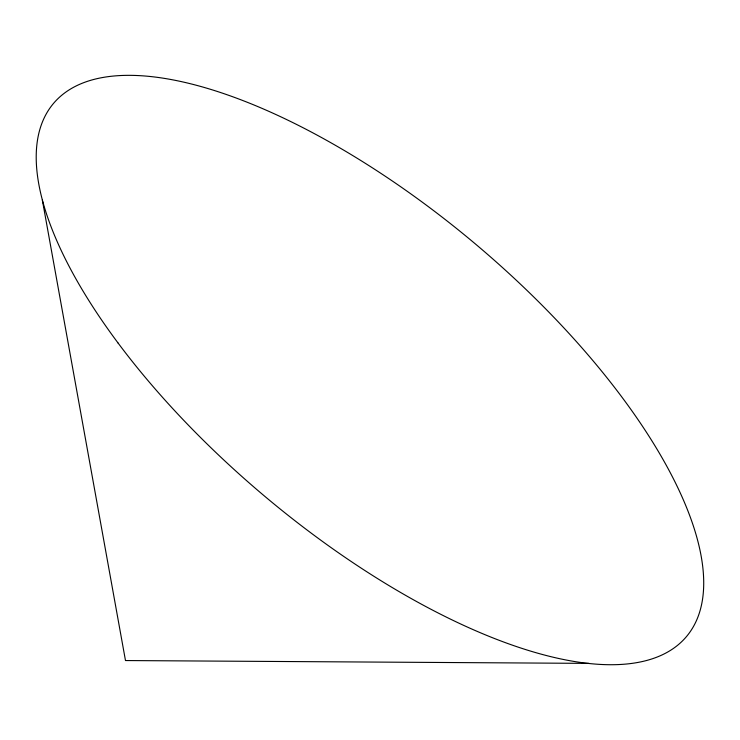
<?xml version="1.0" encoding="UTF-8"?>
<svg xmlns="http://www.w3.org/2000/svg" width="740" height="740" viewBox="0 0 740 740"><rect width="100%" height="100%" fill="white"/><g stroke="black" fill="none" stroke-linecap="round" stroke-linejoin="round"><path stroke-width="1.11" d="M589.012 663.382L125.486 660.552L42.328 199.967M118.085 343.046A413.789 164.345 40.1 0 0 685.629 637.556A413.789 164.345 40.1 0 0 306.286 129.398A413.789 164.345 40.1 0 0 118.085 343.046"/></g></svg>
